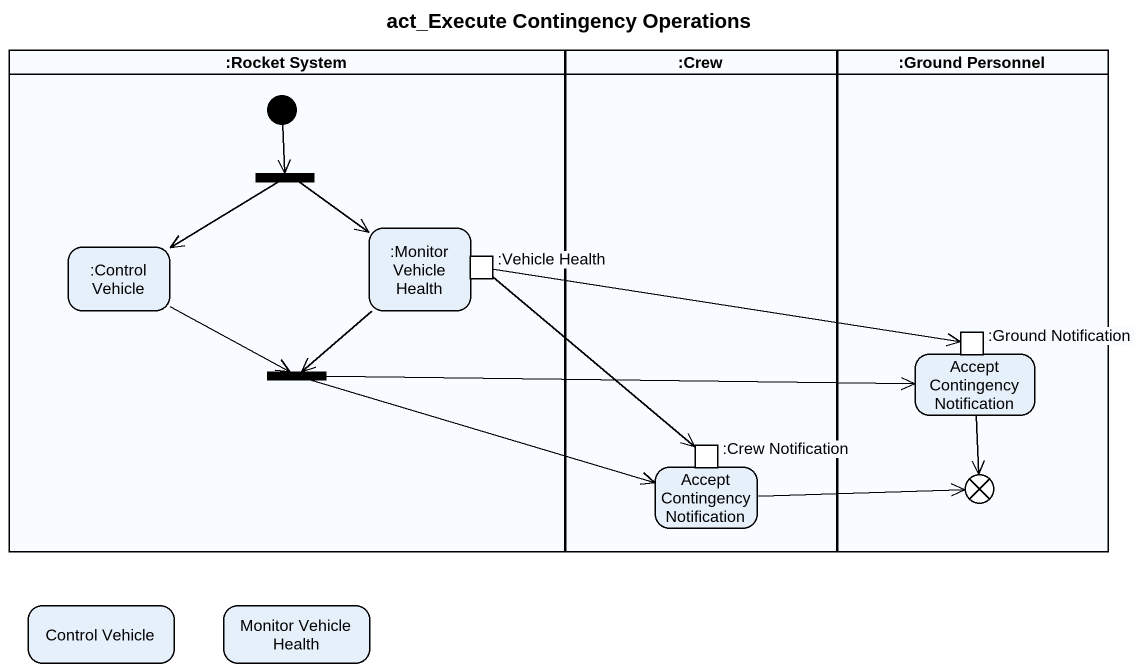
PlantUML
@startuml
title act_Execute Contingency Operations
hide empty description
state ":Rocket System" as Rocket_System <<partition>> {
  state fork1 <<fork>>
  state ":Control Vehicle" as Control_Vehicle
  state ":Monitor Vehicle Health" as Monitor_Vehicle_Health {
    state ":Vehicle Health" as Vehicle_Health <<outputPin>>
  }
  state fork2 <<fork>>
  [*] --> fork1
}
state ":Crew" as Crew <<partition>> {
  state "Accept Contingency Notification" as Accept_Contingency_2 {
    state ":Crew Notification" as Crew_Notification <<inputPin>>
  }
}
state ":Ground Personnel" as Ground_Personnel <<partition>> {
  state "Accept Contingency Notification" as Accept_Contingency {
    state ":Ground Notification" as Ground_Notification <<inputPin>>
  }
  state flowfinal1 <<end>>
}
state "Control Vehicle" as Control_Vehicle_2
state "Monitor Vehicle Health" as Monitor_Vehicle_Health_2
fork1 --> Control_Vehicle
fork1 --> Monitor_Vehicle_Health
Control_Vehicle -right-> fork2
Monitor_Vehicle_Health --> fork2
Vehicle_Health -right-> Ground_Notification
Vehicle_Health --> Crew_Notification
fork2 -right-> Accept_Contingency
fork2 -right-> Accept_Contingency_2
Accept_Contingency --> flowfinal1
Accept_Contingency_2 -right-> flowfinal1
@enduml
